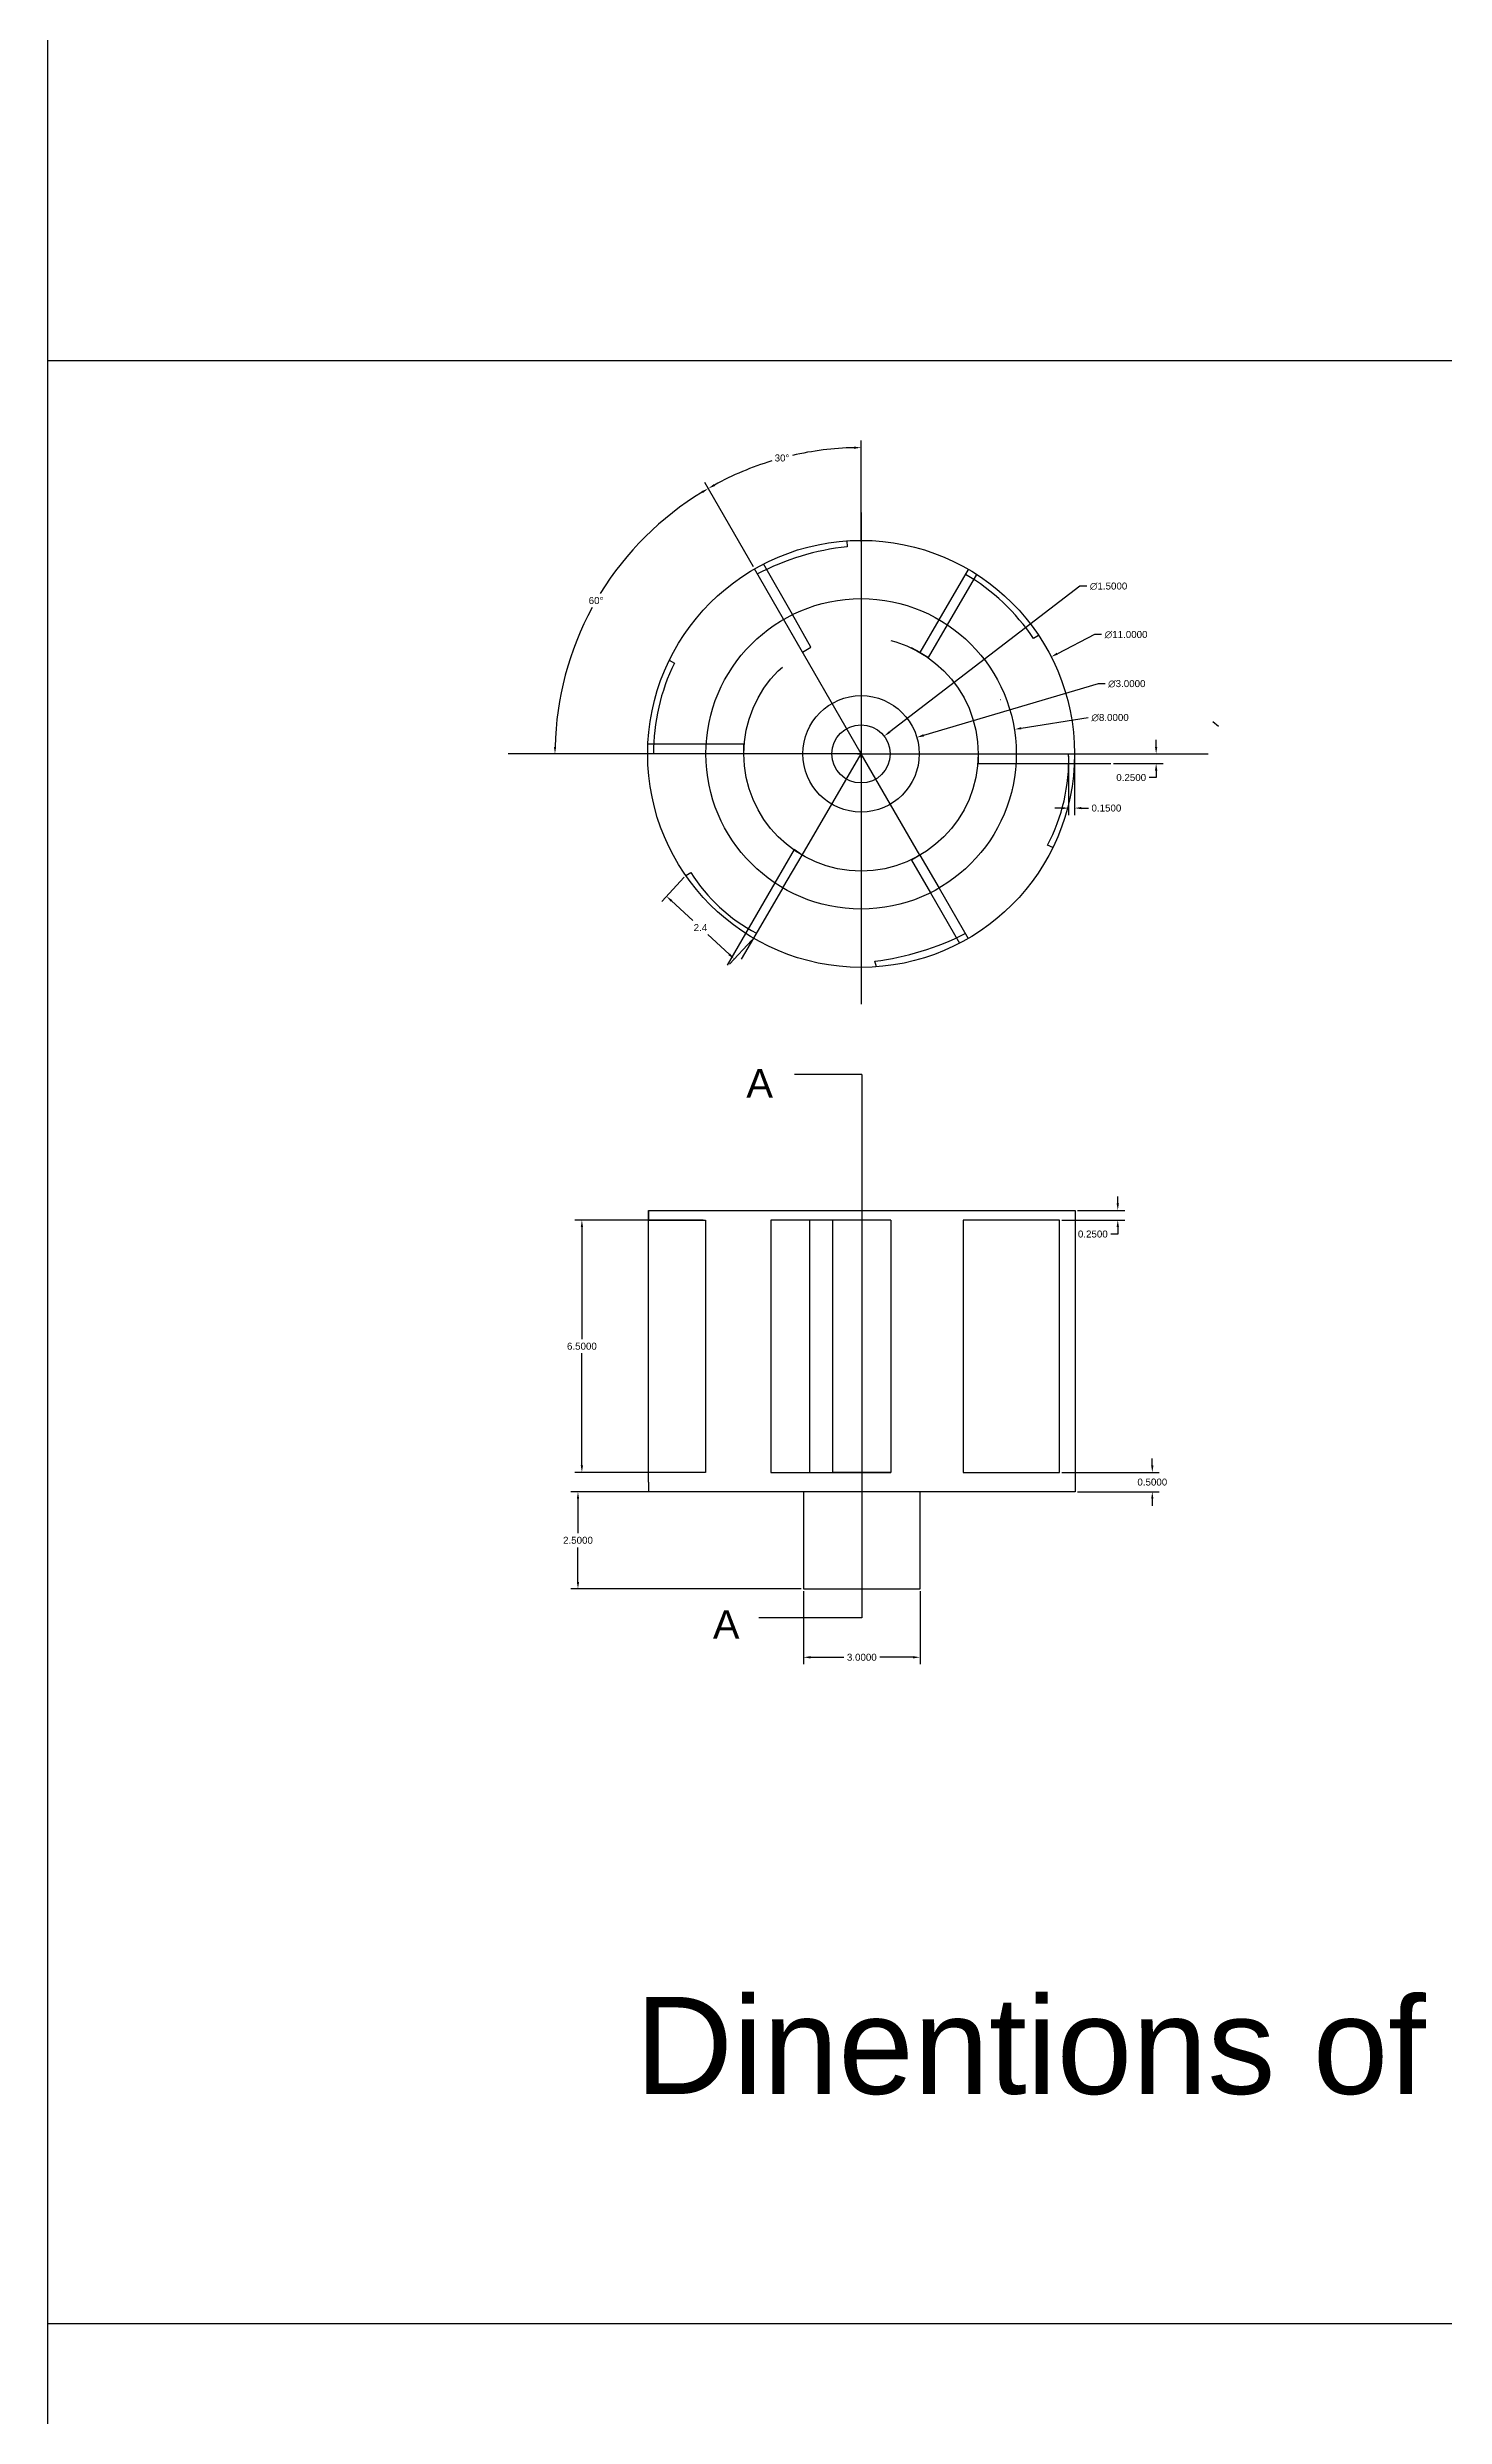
# Model space of a CAD drawing. Header units: millimetres. Extents: x 34830 to 39055, y 27793 to 28482.
# Drawn here: x 35214.3 to 35250.3, y 27854 to 27915.1 of the extents above; entities that cross this region are included whole.
import ezdxf

# ---------------------------------------------------------------- set-up
doc = ezdxf.new("R2010")
doc.units = ezdxf.units.MM
doc.linetypes.add('ACAD_ISO02W100', pattern=[15, 12, -3])
doc.linetypes.add('CENTER2', pattern=[28.575, 19.05, -3.175, 3.175, -3.175])
doc.layers.add('blower', color=7, linetype='Continuous')
doc.layers.add('dotted', color=5, linetype='ACAD_ISO02W100', plot=False)
doc.layers.add('line', color=10, linetype='CENTER2', lineweight=25)
doc.styles.get("Standard").update_dxf_attribs({"font": 'arial.ttf'})
doc.dimstyles.get("Standard").update_dxf_attribs({"dimtxt": 0.18, "dimasz": 0.18, "dimexe": 0.18, "dimexo": 0.0625, "dimgap": 0.09, "dimtad": 0, "dimtih": 1, "dimtoh": 1, "dimdec": 4, "dimzin": 0, "dimdsep": 46, "dimtxsty": 'Standard', "dimcen": 0.09, "dimadec": 0, "dimazin": 0, "dimtfac": 1, "dimtdec": 4, "dimtofl": 0, "dimtmove": 0, "dimatfit": 3, "dimfxl": 1, "dimtolj": 1, "dimtzin": 0, "dimarcsym": 0})

# ---------------------------------------------------------------- blocks, each defined once
blk = doc.blocks.new('*D42')
at = {"layer": 'Defpoints', "color": 0, "lineweight": -2, "transparency": 16777216}
for p, q in [((35241.285, 27899.938), (35240.325, 27899.448)), ((35241.465, 27899.938), (35241.285, 27899.938)), ((35235.176, 27896.867), (35235.356, 27896.867)), ((35235.266, 27896.777), (35235.266, 27896.957))]:
    blk.add_line(p, q, dxfattribs=at)
at = {"layer": 'Defpoints', "color": 0, "transparency": 16777216}
for p in [(35240.165, 27899.367), (35230.366, 27894.367)]:
    blk.add_point(p, dxfattribs=at)
blk.add_solid([(35240.312, 27899.475), (35240.339, 27899.422), (35240.165, 27899.367)], dxfattribs=at)
at = {"layer": 'Defpoints', "color": 0, "transparency": 16777216, "insert": (35242.096, 27899.938), "char_height": 0.18, "attachment_point": 5}
blk.add_mtext('\\A1;∅11.0000', dxfattribs=at)
blk = doc.blocks.new('*D43')
at = {"layer": 'Defpoints', "color": 0, "lineweight": -2, "transparency": 16777216}
for p, q in [((35241.373, 27898.671), (35236.877, 27897.343)), ((35241.553, 27898.671), (35241.373, 27898.671)), ((35235.176, 27896.867), (35235.356, 27896.867)), ((35235.266, 27896.777), (35235.266, 27896.957))]:
    blk.add_line(p, q, dxfattribs=at)
at = {"layer": 'Defpoints', "color": 0, "transparency": 16777216}
for p in [(35236.704, 27897.292), (35233.827, 27896.442)]:
    blk.add_point(p, dxfattribs=at)
blk.add_solid([(35236.868, 27897.372), (35236.885, 27897.314), (35236.704, 27897.292)], dxfattribs=at)
at = {"layer": 'Defpoints', "color": 0, "transparency": 16777216, "insert": (35242.114, 27898.671), "char_height": 0.18, "attachment_point": 5}
blk.add_mtext('\\A1;∅3.0000', dxfattribs=at)
blk = doc.blocks.new('*D44')
at = {"layer": 'Defpoints', "color": 0, "lineweight": -2, "transparency": 16777216}
for p, q in [((35241.122, 27897.799), (35239.394, 27897.524)), ((35235.176, 27896.867), (35235.356, 27896.867)), ((35235.266, 27896.777), (35235.266, 27896.957))]:
    blk.add_line(p, q, dxfattribs=at)
at = {"layer": 'Defpoints', "color": 0, "transparency": 16777216}
for p in [(35239.216, 27897.496), (35231.315, 27896.238)]:
    blk.add_point(p, dxfattribs=at)
blk.add_solid([(35239.389, 27897.554), (35239.398, 27897.495), (35239.216, 27897.496)], dxfattribs=at)
at = {"layer": 'Defpoints', "color": 0, "transparency": 16777216, "insert": (35241.683, 27897.799), "char_height": 0.18, "attachment_point": 5}
blk.add_mtext('\\A1;∅8.0000', dxfattribs=at)
blk = doc.blocks.new('*D45')
at = {"layer": 'Defpoints', "color": 0, "lineweight": -2, "transparency": 16777216}
for p, q in [((35240.904, 27901.185), (35236.004, 27897.432)), ((35241.084, 27901.185), (35240.904, 27901.185)), ((35235.176, 27896.867), (35235.356, 27896.867)), ((35235.266, 27896.777), (35235.266, 27896.957))]:
    blk.add_line(p, q, dxfattribs=at)
at = {"layer": 'Defpoints', "color": 0, "transparency": 16777216}
for p in [(35235.861, 27897.323), (35234.67, 27896.411)]:
    blk.add_point(p, dxfattribs=at)
blk.add_solid([(35235.986, 27897.456), (35236.022, 27897.409), (35235.861, 27897.323)], dxfattribs=at)
at = {"layer": 'Defpoints', "color": 0, "transparency": 16777216, "insert": (35241.645, 27901.185), "char_height": 0.18, "attachment_point": 5}
blk.add_mtext('\\A1;∅1.5000', dxfattribs=at)
blk = doc.blocks.new('*U46')
at = {"layer": 'dotted', "color": 0, "linetype": 'CENTER2', "transparency": 16777216}
blk.add_line((0, 7), (0, -7), dxfattribs=at)
blk = doc.blocks.new('*D47')
at = {"layer": 'blower', "color": 0, "lineweight": -2, "transparency": 16777216}
for p, q in [((35231.195, 27884.855), (35227.89, 27884.855)), ((35228.07, 27884.675), (35228.07, 27881.787)), ((35228.07, 27878.535), (35228.07, 27881.423)), ((35231.195, 27878.355), (35227.89, 27878.355))]:
    blk.add_line(p, q, dxfattribs=at)
at = {"layer": 'blower', "color": 0, "transparency": 16777216}
for points in [[(35228.04, 27884.675), (35228.1, 27884.675), (35228.07, 27884.855)], [(35228.04, 27878.535), (35228.1, 27878.535), (35228.07, 27878.355)]]:
    blk.add_solid(points, dxfattribs=at)
at = {"layer": 'Defpoints', "color": 0, "transparency": 16777216}
for p in [(35231.257, 27884.855), (35228.07, 27878.355), (35231.257, 27878.355)]:
    blk.add_point(p, dxfattribs=at)
at = {"layer": 'blower', "color": 0, "transparency": 16777216, "insert": (35228.07, 27881.605), "char_height": 0.18, "attachment_point": 5}
blk.add_mtext('\\A1;6.5000', dxfattribs=at)
blk = doc.blocks.new('*D48')
at = {"layer": 'blower', "color": 0, "lineweight": -2, "transparency": 16777216}
for p, q in [((35241.882, 27885.285), (35241.882, 27885.465)), ((35240.443, 27884.855), (35242.062, 27884.855)), ((35240.848, 27885.105), (35242.062, 27885.105)), ((35241.882, 27884.675), (35241.882, 27884.495)), ((35241.882, 27884.495), (35241.702, 27884.495))]:
    blk.add_line(p, q, dxfattribs=at)
at = {"layer": 'blower', "color": 0, "transparency": 16777216}
for points in [[(35241.852, 27885.285), (35241.912, 27885.285), (35241.882, 27885.105)], [(35241.852, 27884.675), (35241.912, 27884.675), (35241.882, 27884.855)]]:
    blk.add_solid(points, dxfattribs=at)
at = {"layer": 'Defpoints', "color": 0, "transparency": 16777216}
for p in [(35240.381, 27884.855), (35240.785, 27885.105), (35241.882, 27884.855)]:
    blk.add_point(p, dxfattribs=at)
at = {"layer": 'blower', "color": 0, "transparency": 16777216, "insert": (35241.239, 27884.495), "char_height": 0.18, "attachment_point": 5}
blk.add_mtext('\\A1;0.2500', dxfattribs=at)
blk = doc.blocks.new('*D49')
at = {"layer": 'blower', "color": 0, "lineweight": -2, "transparency": 16777216}
for p, q in [((35242.772, 27878.535), (35242.772, 27878.715)), ((35240.443, 27878.355), (35242.952, 27878.355)), ((35240.848, 27877.855), (35242.952, 27877.855)), ((35242.772, 27877.675), (35242.772, 27877.495))]:
    blk.add_line(p, q, dxfattribs=at)
at = {"layer": 'blower', "color": 0, "transparency": 16777216}
for points in [[(35242.742, 27878.535), (35242.802, 27878.535), (35242.772, 27878.355)], [(35242.742, 27877.675), (35242.802, 27877.675), (35242.772, 27877.855)]]:
    blk.add_solid(points, dxfattribs=at)
at = {"layer": 'Defpoints', "color": 0, "transparency": 16777216}
for p in [(35240.381, 27878.355), (35240.785, 27877.855), (35242.772, 27877.855)]:
    blk.add_point(p, dxfattribs=at)
at = {"layer": 'blower', "color": 0, "transparency": 16777216, "insert": (35242.772, 27878.105), "char_height": 0.18, "attachment_point": 5}
blk.add_mtext('\\A1;0.5000', dxfattribs=at)
blk = doc.blocks.new('*D50')
at = {"layer": 'blower', "color": 0, "lineweight": -2, "transparency": 16777216}
for p, q in [((35233.723, 27877.855), (35227.789, 27877.855)), ((35227.969, 27877.675), (35227.969, 27876.787)), ((35227.969, 27875.535), (35227.969, 27876.423)), ((35233.723, 27875.355), (35227.789, 27875.355))]:
    blk.add_line(p, q, dxfattribs=at)
at = {"layer": 'blower', "color": 0, "transparency": 16777216}
for points in [[(35227.939, 27877.675), (35227.999, 27877.675), (35227.969, 27877.855)], [(35227.939, 27875.535), (35227.999, 27875.535), (35227.969, 27875.355)]]:
    blk.add_solid(points, dxfattribs=at)
at = {"layer": 'Defpoints', "color": 0, "transparency": 16777216}
for p in [(35233.785, 27877.855), (35227.969, 27875.355), (35233.785, 27875.355)]:
    blk.add_point(p, dxfattribs=at)
at = {"layer": 'blower', "color": 0, "transparency": 16777216, "insert": (35227.969, 27876.605), "char_height": 0.18, "attachment_point": 5}
blk.add_mtext('\\A1;2.5000', dxfattribs=at)
blk = doc.blocks.new('*D51')
at = {"layer": 'blower', "color": 0, "lineweight": -2, "transparency": 16777216}
for p, q in [((35233.785, 27875.292), (35233.785, 27873.411)), ((35236.785, 27875.292), (35236.785, 27873.411)), ((35233.965, 27873.591), (35234.822, 27873.591)), ((35236.605, 27873.591), (35235.748, 27873.591))]:
    blk.add_line(p, q, dxfattribs=at)
at = {"layer": 'blower', "color": 0, "transparency": 16777216}
for points in [[(35233.965, 27873.621), (35233.965, 27873.561), (35233.785, 27873.591)], [(35236.605, 27873.621), (35236.605, 27873.561), (35236.785, 27873.591)]]:
    blk.add_solid(points, dxfattribs=at)
at = {"layer": 'Defpoints', "color": 0, "transparency": 16777216}
for p in [(35233.785, 27875.355), (35236.785, 27875.355), (35236.785, 27873.591)]:
    blk.add_point(p, dxfattribs=at)
at = {"layer": 'blower', "color": 0, "transparency": 16777216, "insert": (35235.285, 27873.591), "char_height": 0.18, "attachment_point": 5}
blk.add_mtext('\\A1;3.0000', dxfattribs=at)
blk = doc.blocks.new('*D95')
at = {"layer": 'Defpoints', "color": 0, "lineweight": -2, "transparency": 16777216}
for p, q in [((35241.839, 27896.867), (35243.051, 27896.867)), ((35242.871, 27897.047), (35242.871, 27897.227)), ((35241.769, 27896.617), (35243.051, 27896.617)), ((35242.871, 27896.257), (35242.691, 27896.257)), ((35242.871, 27896.437), (35242.871, 27896.257))]:
    blk.add_line(p, q, dxfattribs=at)
at = {"layer": 'Defpoints', "color": 0, "transparency": 16777216}
for p in [(35241.776, 27896.867), (35241.707, 27896.617), (35242.871, 27896.617)]:
    blk.add_point(p, dxfattribs=at)
for points in [[(35242.841, 27897.047), (35242.901, 27897.047), (35242.871, 27896.867)], [(35242.841, 27896.437), (35242.901, 27896.437), (35242.871, 27896.617)]]:
    blk.add_solid(points, dxfattribs=at)
at = {"layer": 'Defpoints', "color": 0, "transparency": 16777216, "insert": (35242.228, 27896.257), "char_height": 0.18, "attachment_point": 5}
blk.add_mtext('\\A1;0.2500', dxfattribs=at)
blk = doc.blocks.new('*D96')
at = {"layer": 'Defpoints', "color": 0, "lineweight": -2, "transparency": 16777216}
for p, q in [((35240.616, 27896.805), (35240.616, 27895.29)), ((35240.766, 27896.805), (35240.766, 27895.29)), ((35240.436, 27895.47), (35240.256, 27895.47)), ((35240.946, 27895.47), (35241.126, 27895.47))]:
    blk.add_line(p, q, dxfattribs=at)
at = {"layer": 'Defpoints', "color": 0, "transparency": 16777216}
for p in [(35240.616, 27896.867), (35240.766, 27896.867), (35240.766, 27895.47)]:
    blk.add_point(p, dxfattribs=at)
for points in [[(35240.436, 27895.5), (35240.436, 27895.44), (35240.616, 27895.47)], [(35240.946, 27895.5), (35240.946, 27895.44), (35240.766, 27895.47)]]:
    blk.add_solid(points, dxfattribs=at)
at = {"layer": 'Defpoints', "color": 0, "transparency": 16777216, "insert": (35241.589, 27895.47), "char_height": 0.18, "attachment_point": 5}
blk.add_mtext('\\A1;0.1500', dxfattribs=at)
blk = doc.blocks.new('*D97')
at = {"layer": 'Defpoints', "color": 0, "lineweight": -2, "transparency": 16777216}
for p, q in [((35230.703, 27893.688), (35230.128, 27893.067)), ((35230.382, 27893.077), (35230.93, 27892.57)), ((35231.867, 27891.703), (35231.32, 27892.21)), ((35232.452, 27892.071), (35231.877, 27891.449))]:
    blk.add_line(p, q, dxfattribs=at)
at = {"layer": 'Defpoints', "color": 0, "transparency": 16777216}
for p in [(35230.745, 27893.734), (35232.494, 27892.116), (35231.999, 27891.581)]:
    blk.add_point(p, dxfattribs=at)
for points in [[(35230.403, 27893.099), (35230.362, 27893.055), (35230.25, 27893.199)], [(35231.887, 27891.725), (35231.847, 27891.681), (35231.999, 27891.581)]]:
    blk.add_solid(points, dxfattribs=at)
at = {"layer": 'Defpoints', "color": 0, "transparency": 16777216, "insert": (35231.125, 27892.39), "char_height": 0.18, "attachment_point": 5}
blk.add_mtext('\\A1;2.4', dxfattribs=at)
blk = doc.blocks.new('*D98')
at = {"layer": 'Defpoints', "color": 0, "lineweight": -2, "transparency": 16777216}
for p, q in [((35235.266, 27902.337), (35235.266, 27904.937)), ((35232.49, 27901.688), (35231.239, 27903.86))]:
    blk.add_line(p, q, dxfattribs=at)
for start, end in [(91.30722, 102.97248), (106.98014, 118.62665)]:
    blk.add_arc((35235.266, 27896.867), 7.89, start, end, dxfattribs=at)
at = {"layer": 'Defpoints', "color": 0, "transparency": 16777216}
for p in [(35233.899, 27904.637), (35235.266, 27902.275), (35232.521, 27901.633), (35233.27, 27900.333), (35235.266, 27892.867)]:
    blk.add_point(p, dxfattribs=at)
for points in [[(35235.085, 27904.785), (35235.086, 27904.725), (35235.266, 27904.757)], [(35231.5, 27903.766), (35231.471, 27903.818), (35231.329, 27903.704)]]:
    blk.add_solid(points, dxfattribs=at)
at = {"layer": 'Defpoints', "color": 0, "transparency": 16777216, "insert": (35233.228, 27904.489), "char_height": 0.18, "attachment_point": 5}
blk.add_mtext('\\A1;30°', dxfattribs=at)
blk = doc.blocks.new('*D99')
at = {"layer": 'Defpoints', "color": 0, "lineweight": -2, "transparency": 16777216}
for p, q in [((35232.49, 27901.688), (35231.239, 27903.86)), ((35229.703, 27896.867), (35227.196, 27896.867))]:
    blk.add_line(p, q, dxfattribs=at)
for start, end in [(121.24109, 148.42894), (151.48142, 178.69278)]:
    blk.add_arc((35235.266, 27896.867), 7.89, start, end, dxfattribs=at)
at = {"layer": 'Defpoints', "color": 0, "transparency": 16777216}
for p in [(35229.226, 27901.943), (35232.521, 27901.633), (35233.27, 27900.333), (35229.766, 27896.867), (35231.266, 27896.867)]:
    blk.add_point(p, dxfattribs=at)
for points in [[(35231.159, 27903.638), (35231.189, 27903.587), (35231.329, 27903.704)], [(35227.408, 27897.047), (35227.348, 27897.047), (35227.376, 27896.867)]]:
    blk.add_solid(points, dxfattribs=at)
at = {"layer": 'Defpoints', "color": 0, "transparency": 16777216, "insert": (35228.435, 27900.816), "char_height": 0.18, "attachment_point": 5}
blk.add_mtext('\\A1;60°', dxfattribs=at)

msp = doc.modelspace()

# ---------------------------------------------------------------- linework, layer by layer
for p, q in [((35214.29248, 27977.29391), (35214.29248, 27792.98766)), ((35214.29248, 27907.00036), (35369.75387, 27907.00036)), ((35233.75869, 27899.48419), (35233.97195, 27899.61465)), ((35236.78508, 27899.47699), (35237.00214, 27899.35296)), ((35238.85444, 27898.2589), (35238.85431, 27898.25884)), ((35238.85521, 27898.25922), (35238.85444, 27898.2589)), ((35238.85521, 27898.25922), (35238.85521, 27898.25922)), ((35244.47905, 27897.57354), (35244.33148, 27897.6895)), ((35232.24567, 27896.86705), (35231.26567, 27896.86705)), ((35232.24567, 27896.86705), (35232.24567, 27897.11705)), ((35238.28567, 27896.86705), (35238.28567, 27896.61705)), ((35238.28567, 27896.86705), (35239.26567, 27896.86705)), ((35240.76567, 27896.86705), (35241.77644, 27896.86705)), ((35240.75999, 27896.61705), (35241.70693, 27896.61705)), ((35233.74387, 27894.2585), (35233.53769, 27894.39988)), ((35236.78337, 27894.25611), (35236.56728, 27894.13041)), ((35232.2894, 27892.24192), (35231.81521, 27891.42217)), ((35232.49418, 27892.11638), (35232.1789, 27891.57597)), ((35214.29248, 27856.4233), (35369.75387, 27856.4233))]:
    msp.add_line(p, q)
at = {"layer": 'blower'}
for p, q in [((35233.97195, 27899.61465), (35233.49553, 27900.45405)), ((35233.75869, 27899.48419), (35233.26967, 27900.33346)), ((35236.78508, 27899.47699), (35237.27813, 27900.32393)), ((35237.00214, 27899.35296), (35237.49243, 27900.18993)), ((35232.24567, 27897.11705), (35231.27349, 27897.11705)), ((35238.28567, 27896.61705), (35239.25785, 27896.61705)), ((35233.53769, 27894.39988), (35233.04164, 27893.54234)), ((35233.25004, 27893.41202), (35233.74387, 27894.2585)), ((35236.56728, 27894.13041), (35237.05275, 27893.28845)), ((35236.78337, 27894.25611), (35237.27587, 27893.40886)), ((35229.7852, 27885.10482), (35240.7852, 27885.10482)), ((35229.7852, 27878.10482), (35229.7852, 27885.10482)), ((35229.7852, 27885.10482), (35229.7852, 27884.85482)), ((35229.7852, 27884.85482), (35231.25725, 27884.85482)), ((35231.25725, 27884.85482), (35231.25725, 27878.35482)), ((35233.38206, 27884.85482), (35232.94338, 27884.85482)), ((35232.94338, 27884.85482), (35232.94338, 27878.35482)), ((35236.0352, 27884.85482), (35233.38206, 27884.85482)), ((35234.5352, 27884.85482), (35233.9404, 27884.85482)), ((35233.9404, 27884.85482), (35233.9404, 27878.35482)), ((35234.5352, 27878.35482), (35234.5352, 27884.85482)), ((35236.0352, 27884.85482), (35236.0352, 27878.35482)), ((35240.38053, 27884.85482), (35237.90053, 27884.85482)), ((35237.90053, 27884.85482), (35237.90053, 27878.35482)), ((35240.38053, 27878.35482), (35240.38053, 27884.85482)), ((35240.7852, 27885.10482), (35240.7852, 27878.10482)), ((35231.25725, 27878.35482), (35229.7852, 27878.35482)), ((35229.7852, 27878.10482), (35229.7852, 27877.85482)), ((35240.7852, 27877.85482), (35229.7852, 27877.85482)), ((35232.94338, 27878.35482), (35233.38206, 27878.35482)), ((35233.38206, 27878.35482), (35236.0352, 27878.35482)), ((35233.7852, 27877.85482), (35233.7852, 27875.35482)), ((35236.0352, 27878.35482), (35234.5352, 27878.35482)), ((35236.7852, 27875.35482), (35236.7852, 27877.85482)), ((35237.90053, 27878.35482), (35240.38053, 27878.35482)), ((35240.7852, 27878.10482), (35240.7852, 27877.85482)), ((35233.7852, 27875.35482), (35236.7852, 27875.35482))]:
    msp.add_line(p, q, dxfattribs=at)
for radius in [5.5, 4]:
    msp.add_circle((35235.26567, 27896.86705), radius, dxfattribs=at)
at = {"layer": 'Defpoints'}
msp.add_line((35239.15023, 27895.94535), (35239.15768, 27895.94388), dxfattribs=at)
msp.add_circle((35235.26567, 27896.86705), 0.75, dxfattribs=at)
at = {"layer": 'dotted'}
for p, q in [((35234.89435, 27902.3545), (35234.90408, 27902.20482)), ((35233.26967, 27900.33346), (35232.52117, 27901.63336)), ((35233.49553, 27900.45405), (35232.75422, 27901.76017)), ((35237.27813, 27900.32393), (35238.0328, 27901.62026)), ((35237.49243, 27900.18993), (35238.25161, 27901.48594)), ((35234.14188, 27900.69397), (35234.13824, 27900.70487)), ((35235.26567, 27896.86705), (35233.26967, 27900.33346)), ((35239.83714, 27899.91886), (35239.7105, 27899.83848)), ((35239.83714, 27899.91886), (35239.83714, 27899.91886)), ((35230.32273, 27899.27897), (35230.34278, 27899.27897)), ((35230.32273, 27899.27897), (35230.45275, 27899.20417)), ((35236.78508, 27899.47699), (35236.56533, 27899.5962)), ((35231.26567, 27896.86705), (35229.76567, 27896.86705)), ((35231.27349, 27897.11705), (35229.77136, 27897.11705)), ((35233.74387, 27894.2585), (35235.26567, 27896.86705)), ((35233.74387, 27894.2585), (35235.26567, 27896.86705)), ((35236.78337, 27894.25611), (35235.26567, 27896.86705)), ((35239.26567, 27896.86705), (35240.76567, 27896.86705)), ((35240.76567, 27896.86705), (35241.77644, 27896.86705)), ((35239.25785, 27896.61705), (35240.75999, 27896.61705)), ((35240.2075, 27894.45285), (35240.0728, 27894.51886)), ((35230.74523, 27893.73407), (35230.87504, 27893.80922)), ((35233.04164, 27893.54234), (35232.2894, 27892.24192)), ((35233.25004, 27893.41202), (35232.49418, 27892.11638)), ((35237.05275, 27893.28845), (35237.80299, 27891.98729)), ((35237.27587, 27893.40886), (35238.0297, 27892.11204)), ((35235.66026, 27891.38122), (35235.62126, 27891.52606)), ((35235.66026, 27891.38122), (35235.66026, 27891.38122)), ((35235.2852, 27888.60482), (35233.5487, 27888.60482)), ((35235.2852, 27874.60482), (35232.62793, 27874.60482))]:
    msp.add_line(p, q, dxfattribs=at)
for radius in [3.02, 1.5]:
    msp.add_circle((35235.26567, 27896.86705), radius, dxfattribs=at)
for centre, radius, start, end in [((35235.63173, 27895.66237), 6.58278, 96.3462693, 117.4577187), ((35235.24344, 27896.85455), 5.372, 33.742308, 59.6534834), ((35235.15773, 27896.89267), 5.24212, 153.835731, 180.280057), ((35235.91055, 27896.71796), 4.70748, 332.1504836, 1.8148781), ((35234.66115, 27896.21346), 4.48497, 212.4161201, 242.2031283), ((35234.78698, 27898.40927), 6.93358, 276.9108373, 297.1482401)]:
    msp.add_arc(centre, radius, start, end, dxfattribs=at)
at = {"layer": 'line'}
for p, q in [((35235.26567, 27903.08405), (35235.26567, 27890.42157)), ((35235.26567, 27896.86705), (35226.17172, 27896.86705)), ((35235.26567, 27896.86705), (35244.21142, 27896.86705))]:
    msp.add_line(p, q, dxfattribs=at)

# ---------------------------------------------------------------- block references
at = {"layer": 'dotted', "linetype": 'CENTER2'}
msp.add_blockref('*U46', (35235.2852, 27881.60482), dxfattribs=at)

# ---------------------------------------------------------------- texts
at = {"insert": (35229.44031, 27864.84146), "char_height": 2.5, "attachment_point": 1}
msp.add_mtext('Dinentions of the Blower', dxfattribs=at)
at = {"layer": 'Defpoints', "char_height": 0.73509, "attachment_point": 1}
for insert in [(35232.30917, 27888.74782), (35231.44714, 27874.80515)]:
    msp.add_mtext_dynamic_manual_height_columns('A', width=0.9720924, gutter_width=3.67545, heights=[0], dxfattribs=dict(at, insert=insert))

# ---------------------------------------------------------------- dimensions: what is measured, and where the dimension line sits
at = {"layer": 'blower'}
for base, p1, p2, picture, middle in [((35241.88246, 27884.85482), (35240.7852, 27885.10482), (35240.38053, 27884.85482), '*D48', (35241.23913, 27884.49482)), ((35228.06959, 27878.35482), (35231.25725, 27884.85482), (35231.25725, 27878.35482), '*D47', (35228.06959, 27881.60482)), ((35242.77196, 27877.85482), (35240.38053, 27878.35482), (35240.7852, 27877.85482), '*D49', (35242.77196, 27878.10482)), ((35227.96918, 27875.35482), (35233.7852, 27877.85482), (35233.7852, 27875.35482), '*D50', (35227.96918, 27876.60482))]:
    dim = msp.add_linear_dim(base=base, p1=p1, p2=p2, angle=90, dimstyle='Standard', dxfattribs=at)
    dim.commit()
    dim.dimension.update_dxf_attribs({"geometry": picture, "text_midpoint": middle})
dim = msp.add_linear_dim(base=(35236.7852, 27873.59137), p1=(35233.7852, 27875.35482), p2=(35236.7852, 27875.35482), dimstyle='Standard', dxfattribs=at)
dim.commit()
dim.dimension.update_dxf_attribs({"geometry": '*D51', "text_midpoint": (35235.2852, 27873.59137)})
at = {"layer": 'Defpoints'}
for base, line2, picture, middle in [((35233.89864, 27904.63734), ((35235.26567, 27902.27453), (35235.26567, 27892.86705)), '*D98', (35233.22809, 27904.48902)), ((35229.22577, 27901.94305), ((35231.26567, 27896.86705), (35229.76567, 27896.86705)), '*D99', (35228.43534, 27900.8158))]:
    dim = msp.add_angular_dim_2l(base=base, line1=((35233.26967, 27900.33346), (35232.52117, 27901.63336)), line2=line2, dimstyle='Standard', dxfattribs=at)
    dim.commit()
    dim.dimension.update_dxf_attribs({"geometry": picture, "text_midpoint": middle})
for p1, p2, picture, middle in [((35234.67021, 27896.41106), (35235.86113, 27897.32304), '*D45', (35241.64516, 27901.18468)), ((35230.36648, 27894.36747), (35240.16486, 27899.36663), '*D42', (35242.09642, 27899.93826)), ((35233.82713, 27896.44209), (35236.70422, 27897.29201), '*D43', (35242.11426, 27898.67122)), ((35231.31543, 27896.2381), (35239.21592, 27897.49599), '*D44', (35241.12182, 27897.79944))]:
    dim = msp.add_diameter_dim_2p(p1=p1, p2=p2, dimstyle='Standard', dxfattribs=at)
    dim.commit()
    dim.dimension.update_dxf_attribs({"geometry": picture, "text_midpoint": middle, "dimtype": 163})
dim = msp.add_linear_dim(base=(35240.76567, 27895.46993), p1=(35240.61567, 27896.86705), p2=(35240.76567, 27896.86705), dimstyle='Standard', dxfattribs=at)
dim.commit()
dim.dimension.update_dxf_attribs({"geometry": '*D96', "text_midpoint": (35241.58899, 27895.46993)})
dim = msp.add_linear_dim(base=(35242.87089, 27896.61705), p1=(35241.77644, 27896.86705), p2=(35241.70693, 27896.61705), angle=90, dimstyle='Standard', dxfattribs=at)
dim.commit()
dim.dimension.update_dxf_attribs({"geometry": '*D95', "text_midpoint": (35242.22757, 27896.25705)})
dim = msp.add_aligned_dim(p1=(35230.74523, 27893.73407), p2=(35232.49418, 27892.11638), distance=-0.7291, text='2.4', dimstyle='Standard', dxfattribs=at)
dim.commit()
dim.dimension.update_dxf_attribs({"geometry": '*D97', "text_midpoint": (35231.12463, 27892.38998)})

doc.saveas('drawing.dxf')
